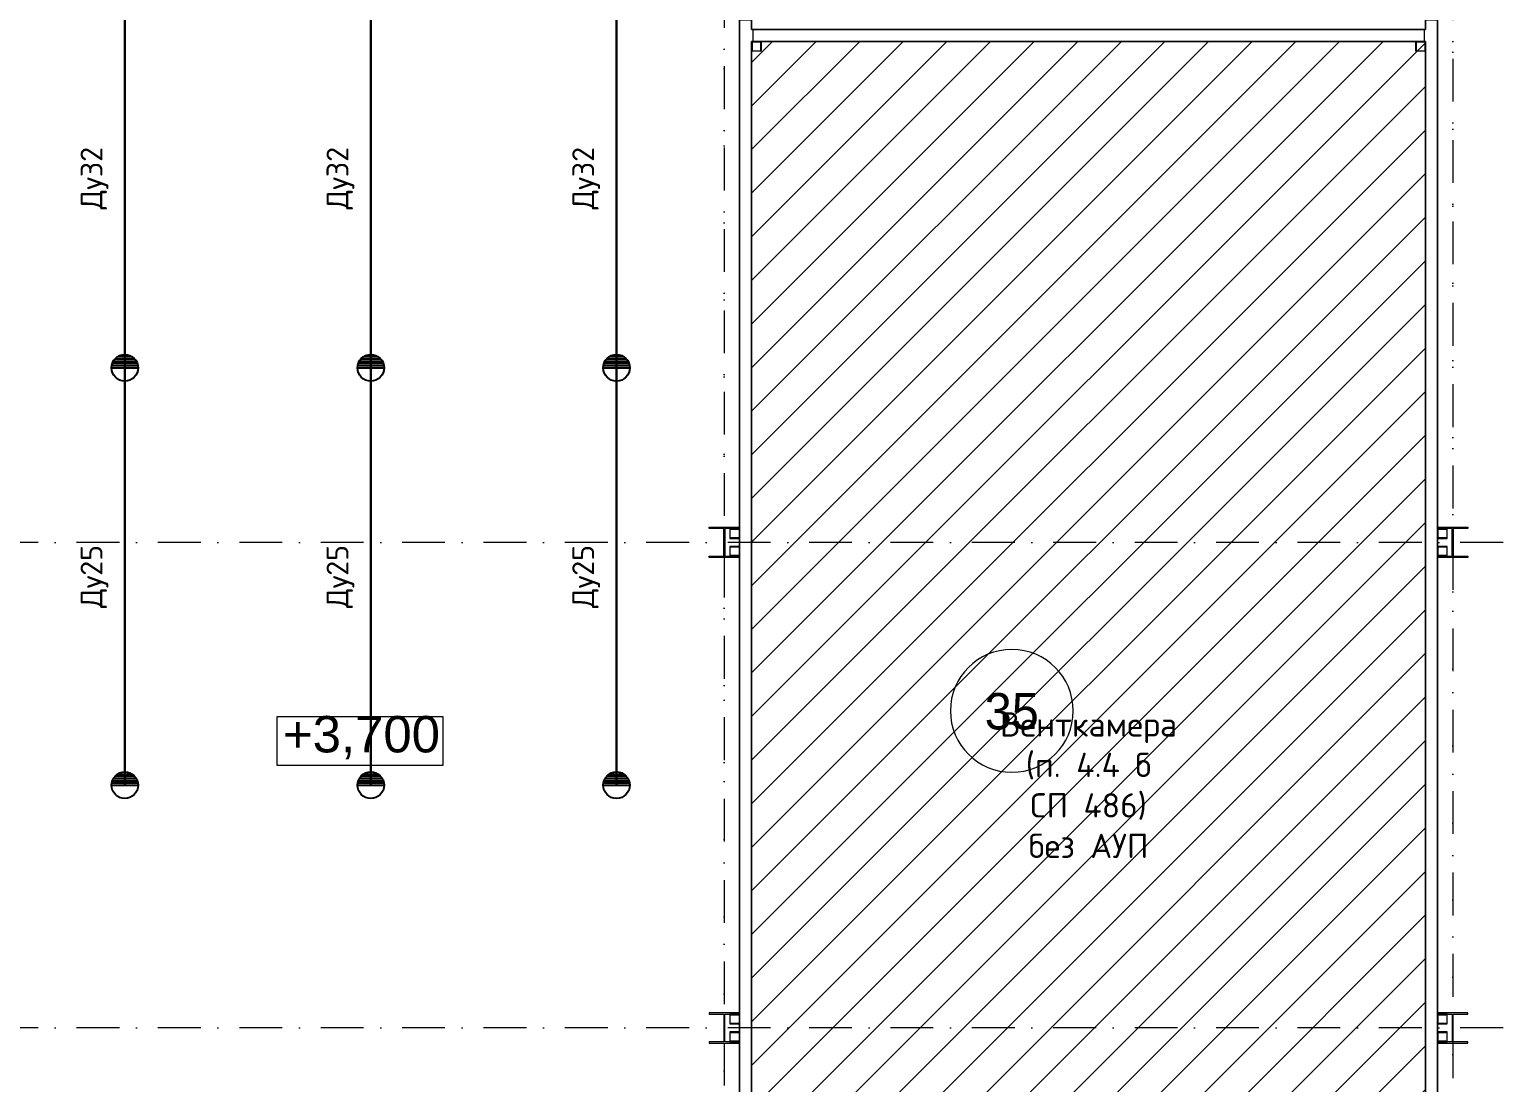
# Model space of a CAD drawing. Header units: millimetres. Extents: x 0 to 2118900, y -20000 to 84100.
# Drawn here: x 848277 to 860410, y 41550 to 50225 of the extents above; entities that cross this region are included whole.
import ezdxf
from ezdxf.enums import TextEntityAlignment as Align

# ---------------------------------------------------------------- set-up
doc = ezdxf.new("R2010")
doc.units = ezdxf.units.MM
doc.linetypes.add('Dot & Dashed', pattern=[670.277762, 352.777767, -176.388884, 0, -141.111112])
doc.linetypes.add('Крупный пунктир', pattern=[634.99999, 0, -634.99999])
for name, color, linetype, lineweight in [('АР_подоснова', 8, 'Continuous', 13), ('ПТ_В22_расп', 6, 'Continuous', 30), ('ПТ_оросители', 7, 'Continuous', 25), ('ПТ_текст', 7, 'Continuous', 18), ('ПТ_штриховка', 8, 'Continuous', 9)]:
    doc.layers.add(name, color=color, linetype=linetype, lineweight=lineweight)
doc.styles.add('АР_текст_1', font='arial.ttf')
doc.styles.add('ПТ', font='isocpeur.ttf')

# ---------------------------------------------------------------- blocks, each defined once
blk = doc.blocks.new('Колонна SHS ГК 271')
at = {"color": 0, "linetype": 'Continuous', "lineweight": -2}
for p, q in [((40, 40), (-40, 40)), ((-40, 40), (-40, -40)), ((-36.4, -36.4), (-36.4, 36.4)), ((-36.4, 36.4), (36.4, 36.4)), ((36.4, 36.4), (36.4, -36.4)), ((40, -40), (40, 40)), ((-40, -40), (40, -40)), ((36.4, -36.4), (-36.4, -36.4))]:
    blk.add_line(p, q, dxfattribs=at)
blk = doc.blocks.new('Вент-камера_35_35', base_point=(49000, 20000))
at = {"color": 0, "linetype": 'Continuous', "lineweight": -2}
blk.add_line((50481, 14126), (51511, 14126), dxfattribs=at)
for start, end in [(0, 180), (180, 0)]:
    blk.add_arc((48368, 20612), 506, start, end, dxfattribs=at)
at = {"color": 0, "lineweight": -2, "style": 'АР_текст_1'}
for tag, p in [('ROOM_NUMBER', (48368, 20609)), ('ROOM_AREA', (50996, 14326))]:
    blk.add_attdef(tag, text='', height=300, dxfattribs=at).set_placement(p, align=Align.MIDDLE_CENTER)
blk = doc.blocks.new('Перекрытие_295', base_point=(46225, 13875))
at = {"color": 0, "linetype": 'Continuous', "lineweight": -2, "flags": 128}
blk.add_lwpolyline([(46225, 13875), (51775, 13875), (51775, 26125), (46225, 26125)], close=True, dxfattribs=at)
blk = doc.blocks.new('Металлическая Двупольная дверь 270')
at = {"color": 0, "linetype": 'Continuous', "lineweight": -2}
for p, q in [((695, 920), (695, 1000)), ((695, 1000), (735, 1000)), ((735, 1000), (735, 920)), ((735, 920), (695, 920)), ((715, 920), (715, 80)), ((-735, 470), (-735, 390)), ((-695, 470), (-735, 470)), ((-735, 390), (-695, 390)), ((-715, 390), (-715, 80)), ((-695, 390), (-695, 470)), ((-735, 0), (-785, 0)), ((-785, 0), (-785, -100)), ((-785, 0), (-785, -100)), ((-785, 0), (-785, -100)), ((-695, 80), (-735, 80)), ((-735, 80), (-735, 0)), ((-735, -100), (-735, 0)), ((-735, 0), (-695, 0)), ((-695, 0), (-695, 80)), ((695, 0), (695, 80)), ((695, 80), (735, 80)), ((735, 0), (695, 0)), ((735, 80), (735, 0)), ((785, 0), (735, 0)), ((735, 0), (735, -100)), ((785, -100), (785, 0)), ((785, 0), (785, -100)), ((785, 0), (785, -100)), ((-785, -100), (-735, -100)), ((735, -100), (785, -100))]:
    blk.add_line(p, q, dxfattribs=at)
at = {"color": 0, "linetype": 'Continuous', "lineweight": -2, "flags": 128}
for points in [[(715, 920), (715, 80), (695, 80), (695, 920)], [(735, 920), (735, 80), (715, 80), (715, 920)], [(-735, 390), (-735, 80), (-715, 80), (-715, 390)], [(-715, 390), (-715, 80), (-695, 80), (-695, 390)]]:
    blk.add_lwpolyline(points, close=True, dxfattribs=at)
at = {"color": 0, "linetype": 'Continuous', "lineweight": -2}
for centre, radius, start, end in [((735, 0), 1000, 90, 180), ((-735, 0), 470, 0, 90)]:
    blk.add_arc(centre, radius, start, end, dxfattribs=at)
blk = doc.blocks.new('Стена_850', base_point=(51875, 11775))
at = {"color": 0, "linetype": 'Continuous', "lineweight": -2}
for p, q in [((51775, 27875), (51875, 27875)), ((51775, 26305), (51875, 26305)), ((51775, 13695), (51875, 13695)), ((51775, 12125), (51875, 12125))]:
    blk.add_line(p, q, dxfattribs=at)
at = {"color": 0, "linetype": 'Continuous', "lineweight": -2, "flags": 128}
for points in [[(51775, 28225), (51775, 27875)], [(51875, 27875), (51875, 28125)], [(51775, 26305), (51775, 26225)], [(51875, 13695), (51875, 26305)], [(51775, 26125), (51775, 13875)], [(51775, 13775), (51775, 13695)], [(51775, 12125), (51775, 11875)], [(51875, 11875), (51875, 12125)]]:
    blk.add_lwpolyline(points, dxfattribs=at)
at = {"color": 0, "linetype": 'Continuous', "lineweight": -2, "xscale": -1, "zscale": 1000, "rotation": 90}
blk.add_blockref('Металлическая Двупольная дверь 270', (51775, 27090), dxfattribs=at)
at = {"color": 0, "linetype": 'Continuous', "lineweight": -2, "zscale": 1000, "rotation": 90}
blk.add_blockref('Металлическая Двупольная дверь 270', (51775, 12910), dxfattribs=at)
blk = doc.blocks.new('Стена_890', base_point=(46125, 11775))
at = {"color": 0, "linetype": 'Continuous', "lineweight": -2}
for p, q in [((46225, 27875), (46125, 27875)), ((46225, 26305), (46125, 26305)), ((46225, 13695), (46125, 13695)), ((46225, 12125), (46125, 12125))]:
    blk.add_line(p, q, dxfattribs=at)
at = {"color": 0, "linetype": 'Continuous', "lineweight": -2, "flags": 128}
for points in [[(46225, 28225), (46125, 28225)], [(46225, 27875), (46225, 28225)], [(46125, 28125), (46125, 27875)], [(46125, 26305), (46125, 13695)], [(46225, 26225), (46225, 26305)], [(46225, 13875), (46225, 26125)], [(46225, 13695), (46225, 13775)], [(46125, 12125), (46125, 11875)], [(46225, 11875), (46225, 12125)]]:
    blk.add_lwpolyline(points, dxfattribs=at)
at = {"color": 0, "linetype": 'Continuous', "lineweight": -2, "zscale": 1000, "rotation": 270}
blk.add_blockref('Металлическая Двупольная дверь 270', (46225, 27090), dxfattribs=at)
at = {"color": 0, "linetype": 'Continuous', "lineweight": -2, "xscale": -1, "zscale": 1000, "rotation": 270}
blk.add_blockref('Металлическая Двупольная дверь 270', (46225, 12910), dxfattribs=at)
blk = doc.blocks.new('Стена_911', base_point=(46125, 26125))
at = {"color": 0, "linetype": 'Continuous', "lineweight": -2}
for p, q in [((46235, 26225), (46225, 26225)), ((46235, 26225), (46235, 26125)), ((51775, 26225), (51765, 26225)), ((51765, 26225), (51765, 26125)), ((46225, 26125), (46235, 26125)), ((51765, 26125), (51775, 26125))]:
    blk.add_line(p, q, dxfattribs=at)
at = {"color": 0, "linetype": 'Continuous', "lineweight": -2, "flags": 128}
for points in [[(51765, 26225), (46235, 26225)], [(46235, 26125), (51765, 26125)]]:
    blk.add_lwpolyline(points, dxfattribs=at)
blk = doc.blocks.new('Колонна Универсальная 270')
at = {"color": 0, "linetype": 'Continuous', "lineweight": -2}
for p, q in [((125, 125), (-125, 125)), ((-125, 125), (-125, 113)), ((125, 113), (125, 125)), ((-125, 113), (-4, 113)), ((-4, 113), (-4, -113)), ((4, -113), (4, 113)), ((4, 113), (125, 113)), ((-4, -113), (-125, -113)), ((-125, -113), (-125, -125)), ((125, -113), (4, -113)), ((125, -125), (125, -113)), ((-125, -125), (125, -125))]:
    blk.add_line(p, q, dxfattribs=at)
blk = doc.blocks.new('Двутавp К 26020-83 27_40')
at = {"color": 0, "linetype": 'Крупный пунктир', "lineweight": -2}
blk.add_line((0, 0), (39750, 0), dxfattribs=at)
blk = doc.blocks.new('Двутавp К 26020-83 270')
at = {"color": 0, "linetype": 'Крупный пунктир', "lineweight": -2}
blk.add_line((0, 0), (39875, 0), dxfattribs=at)
blk = doc.blocks.new('Отметка Уровня_40', base_point=(43000, 20364))
at = {"color": 0, "linetype": 'Continuous', "lineweight": -2, "flags": 128}
blk.add_lwpolyline([(42315, 20164), (43685, 20164), (43685, 20564), (42315, 20564)], close=True, dxfattribs=at)
at = {"color": 0, "lineweight": -2, "insert": (42365, 20214), "char_height": 300, "attachment_point": 7, "style": 'АР_текст_1'}
blk.add_mtext('\\A1;{\\pql;\\fArial|b0|i0|c204|p0;\\W1.000000;+3,700}', dxfattribs=at)
blk = doc.blocks.new('Стандартный Маркер Сетки_41')
at = {"color": 0, "linetype": 'Dot & Dashed', "lineweight": -2}
blk.add_line((0, 0), (55187, 0), dxfattribs=at)
at = {"color": 0, "lineweight": -2, "style": 'АР_текст_1'}
blk.add_attdef('AC_MarkerText_1', text='', height=300, rotation=90, dxfattribs=at).set_placement((55368, -69), align=Align.TOP_CENTER)
blk = doc.blocks.new('Стандартный Маркер Сетки_51')
at = {"color": 0, "linetype": 'Dot & Dashed', "lineweight": -2}
blk.add_line((0, 0), (55249, 0), dxfattribs=at)
at = {"color": 0, "lineweight": -2, "style": 'АР_текст_1'}
blk.add_attdef('AC_MarkerText_1', text='', height=300, rotation=90, dxfattribs=at).set_placement((55430, -69), align=Align.TOP_CENTER)
blk = doc.blocks.new('AR_F2')
at = {"layer": 'АР_подоснова', "linetype": 'Dot & Dashed'}
for p, q in [((98000, 22000), (-4800, 22000)), ((98000, 18000), (-4800, 18000))]:
    blk.add_line(p, q, dxfattribs=at)
at = {"layer": 'АР_подоснова', "linetype": 'Continuous', "flags": 128}
for points in [[(44625, 33775), (44625, 28225), (46225, 28225), (46225, 26225), (51775, 26225), (51775, 29425), (46125, 29425), (46125, 33775)], [(4225, 28125), (4225, 11875), (46125, 11875), (46125, 28125)], [(93775, 11875), (93775, 28125), (51875, 28125), (51875, 11875)], [(51775, 26125), (46225, 26125), (46225, 13875), (51775, 13875)]]:
    blk.add_lwpolyline(points, close=True, dxfattribs=at)
at = {"layer": 'АР_подоснова', "linetype": 'Continuous', "zscale": 1000}
for name, p, rotation in [('Стандартный Маркер Сетки_51', (52000, 40062), 270), ('Стандартный Маркер Сетки_41', (46000, 40000), 270), ('Двутавp К 26020-83 27_40', (46000, 39875), 270), ('Колонна SHS ГК 271', (46085, 22073), 180), ('Колонна SHS ГК 271', (51915, 22073), 180), ('Колонна SHS ГК 271', (46085, 21927), 180), ('Колонна SHS ГК 271', (51915, 21927), 180), ('Колонна Универсальная 270', (46000, 18000), 180), ('Колонна SHS ГК 271', (46085, 18073), 180), ('Колонна Универсальная 270', (52000, 18000), 180), ('Колонна SHS ГК 271', (51915, 18073), 180), ('Колонна SHS ГК 271', (46085, 17927), 180), ('Колонна SHS ГК 271', (51915, 17927), 180)]:
    blk.add_blockref(name, p, dxfattribs=dict(at, rotation=rotation))
at = {"layer": 'АР_подоснова', "linetype": 'Continuous', "xscale": -1, "zscale": 1000}
for name, p, rotation in [('Двутавp К 26020-83 270', (52000, 0), 270), ('Колонна SHS ГК 271', (46265, 26085), 180), ('Колонна SHS ГК 271', (51735, 26085), 180)]:
    blk.add_blockref(name, p, dxfattribs=dict(at, rotation=rotation))
at = {"layer": 'АР_подоснова'}
for name, p in [('Стена_890', (46125, 11775)), ('Стена_850', (51875, 11775)), ('Стена_911', (46125, 26125)), ('Отметка Уровня_40', (43000, 20364))]:
    blk.add_blockref(name, p, dxfattribs=at)
at = {"layer": 'АР_подоснова', "linetype": 'Continuous'}
blk.add_blockref('Перекрытие_295', (46225, 13875), dxfattribs=at)
at = {"layer": 'АР_подоснова', "linetype": 'Continuous', "xscale": -1, "zscale": 1000}
for p in [(46000, 22000), (52000, 22000)]:
    blk.add_blockref('Колонна Универсальная 270', p, dxfattribs=at)
at = {"layer": 'АР_подоснова', "linetype": 'Continuous'}
ref = blk.add_blockref('Вент-камера_35_35', (49000, 20000), dxfattribs=at)
ref.add_attrib('ROOM_NUMBER', '35', dxfattribs={"layer": '0', "color": 0, "lineweight": 9, "height": 300}).set_placement((48368, 20609), align=Align.MIDDLE_CENTER)
ref.add_attrib('ROOM_AREA', '67,99', dxfattribs={"layer": '0', "color": 0, "lineweight": 9, "height": 300}).set_placement((50996, 14326), align=Align.MIDDLE_CENTER)
blk = doc.blocks.new('SPR_UP')
for p, q in [((-1.1, 0), (1.1, 0)), ((-1.08, 0.18), (1.08, 0.18)), ((-1.04, 0.37), (1.04, 0.37)), ((-0.95, 0.55), (0.95, 0.55)), ((-0.82, 0.73), (0.82, 0.73)), ((-0.61, 0.92), (0.61, 0.92))]:
    blk.add_line(p, q)
blk.add_circle((0, 0), 1.1)

msp = doc.modelspace()

# ---------------------------------------------------------------- hatches: boundary and pattern name
at = {"layer": 'ПТ_штриховка'}
h = msp.add_hatch(dxfattribs=at)
h.set_pattern_fill('ANSI31', color=8, scale=80)
h.paths.add_polyline_path([(854225, 37875), (859775, 37875), (859775, 50125), (854225, 50125)])

# ---------------------------------------------------------------- linework, layer by layer
at = {"layer": 'ПТ_В22_расп'}
for p, q in [((849062, 50562), (849062, 47438)), ((851088, 50562), (851088, 47438)), ((853112, 50562), (853112, 47438)), ((849062, 47438), (849062, 44000)), ((851088, 47438), (851088, 44000)), ((853112, 47438), (853112, 44000))]:
    msp.add_line(p, q, dxfattribs=at)

# ---------------------------------------------------------------- block references
at = {"layer": 'АР_подоснова'}
msp.add_blockref('AR_F2', (808000, 24000), dxfattribs=at)
at = {"layer": 'ПТ_оросители', "xscale": 100, "yscale": 100}
for p in [(849062, 47438), (851088, 47438), (853112, 47438), (849062, 44000), (851088, 44000), (853112, 44000)]:
    msp.add_blockref('SPR_UP', p, dxfattribs=at)

# ---------------------------------------------------------------- texts
at = {"layer": 'ПТ_текст', "style": 'ПТ'}
for s, p in [('Ду32', (848932, 49000)), ('Ду32', (850958, 49000)), ('Ду32', (852982, 49000)), ('Ду25', (848932, 45719)), ('Ду25', (850958, 45719)), ('Ду25', (852982, 45719))]:
    msp.add_text(s, height=180, rotation=90, dxfattribs=at).set_placement(p, align=Align.BOTTOM_CENTER)
at = {"layer": 'ПТ_текст', "insert": (857000, 44000), "char_height": 200, "width": 4000, "attachment_point": 5, "style": 'ПТ'}
msp.add_mtext('Венткамера \\P(п. 4.4 б \\PСП 486) \\Pбез АУП', dxfattribs=at)

doc.saveas('drawing.dxf')
